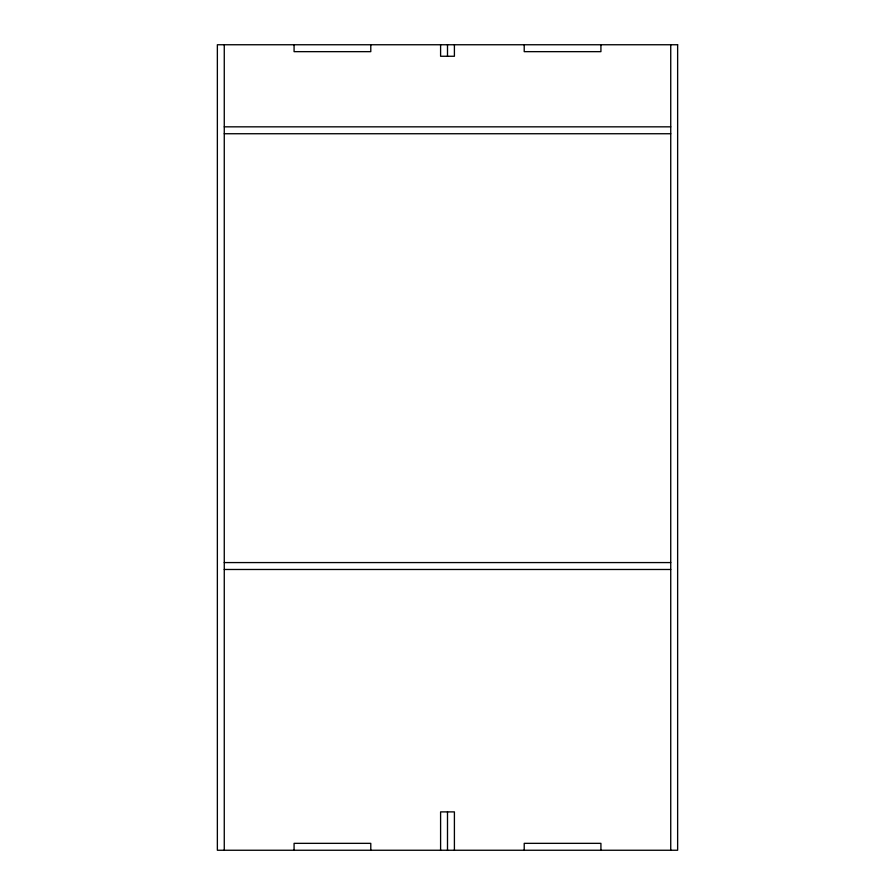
<?xml version="1.0" encoding="UTF-8"?>
<svg xmlns="http://www.w3.org/2000/svg" width="895" height="895" viewBox="0 0 895 895"><rect width="100%" height="100%" fill="white"/><g stroke="black" fill="none" stroke-linecap="round" stroke-linejoin="round"><path stroke-width="1.34" d="M224.265 126.833L670.735 126.833M224.265 133.735L670.735 133.735M224.265 562.575L670.735 562.575M224.265 569.477L670.735 569.477M670.735 44.75L670.735 850.25M600.925 44.75L600.925 51.653L524.213 51.653L524.213 44.75M600.925 850.25L600.925 843.347L524.213 843.347L524.213 850.25M454.403 44.75L454.403 56.262L440.597 56.262L440.597 44.75M454.403 850.25L454.403 811.888L440.597 811.888L440.597 850.25M447.5 44.75L447.5 56.262M447.5 811.888L447.5 850.25M370.787 44.75L370.787 51.653L294.075 51.653L294.075 44.75M370.787 850.25L370.787 843.347L294.075 843.347L294.075 850.25M224.265 44.75L224.265 850.25M677.638 44.75L217.362 44.75L217.362 850.25L677.638 850.25L677.638 44.75"/></g></svg>
